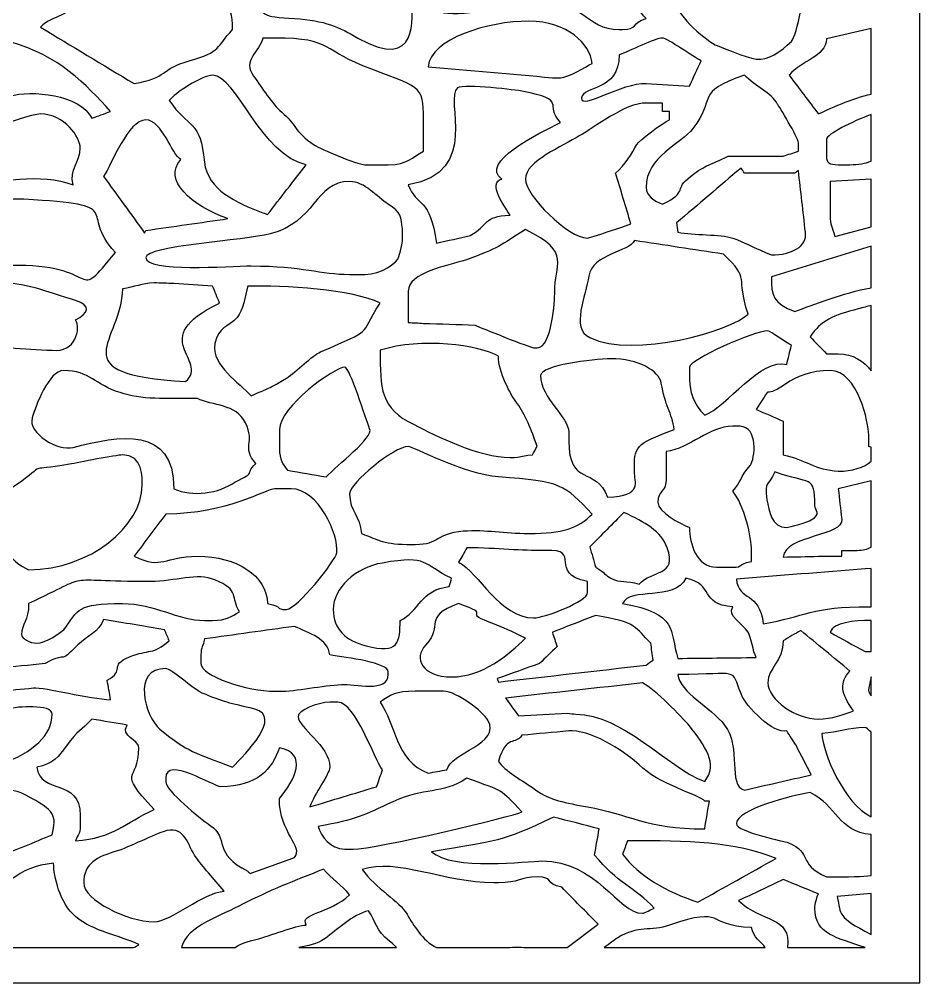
# Model space of a CAD drawing. Header units: millimetres. Extents: x 0 to 80.2, y 0 to 33.9.
# Drawn here: x 66.18 to 80.2, y 0 to 15 of the extents above; entities that cross this region are included whole.
import ezdxf

# ---------------------------------------------------------------- set-up
doc = ezdxf.new("R2010")
doc.units = ezdxf.units.MM
doc.layers.add('Layer 1', color=7, linetype='Continuous')

msp = doc.modelspace()

# ---------------------------------------------------------------- linework, layer by layer
at = {"layer": 'Layer 1', "color": 250, "lineweight": 20}
msp.add_lwpolyline([(54.8, 0), (80.2, 0), (80.2, 33.867), (54.8, 33.867), (54.8, 0)], close=True, dxfattribs=at)
at = {"layer": 'Layer 1', "color": 250}
for points, knots in [([(54.8, 33.867), (54.8, 33.867), (80.2, 33.867), (80.2, 33.867), (80.2, 33.867), (80.2, 0), (80.2, 0), (80.2, 0), (54.8, 0), (54.8, 0), (54.8, 0), (54.8, 33.867), (54.8, 33.867)], [0, 0, 0, 0, 0.25, 0.25, 0.25, 0.5, 0.5, 0.5, 0.75, 0.75, 0.75, 1, 1, 1, 1]), ([(75.939, 15.009), (75.702, 14.943), (75.811, 14.838), (75.574, 14.838), (75.556, 14.838), (75.538, 14.838), (75.519, 14.838), (74.99, 14.838), (74.972, 15.324), (74.206, 15.258), (73.877, 15.232), (73.129, 15.035), (72.783, 15.101), (72.783, 15.144), (72.783, 15.188), (72.783, 15.232), (72.783, 15.39), (72.838, 15.468), (72.911, 15.574), (73.008, 15.574), (73.105, 15.574), (73.202, 15.574), (73.604, 15.771), (74.79, 15.744), (74.79, 16.454), (74.79, 16.498), (74.79, 16.541), (74.79, 16.585), (74.771, 16.703), (74.753, 16.822), (74.735, 16.94), (74.972, 17.203), (75.592, 17.308), (75.957, 17.085), (76.413, 16.795), (76.304, 16.625), (76.304, 16.23), (76.176, 16.099), (75.647, 15.652), (75.647, 15.534), (75.647, 15.376), (75.848, 15.101), (75.939, 15.009)], [0, 0, 0, 0, 0.071429, 0.071429, 0.071429, 0.142857, 0.142857, 0.142857, 0.214286, 0.214286, 0.214286, 0.285714, 0.285714, 0.285714, 0.357143, 0.357143, 0.357143, 0.428571, 0.428571, 0.428571, 0.5, 0.5, 0.5, 0.571429, 0.571429, 0.571429, 0.642857, 0.642857, 0.642857, 0.714286, 0.714286, 0.714286, 0.785714, 0.785714, 0.785714, 0.857143, 0.857143, 0.857143, 0.928571, 0.928571, 0.928571, 1, 1, 1, 1]), ([(77.088, 16.901), (77.234, 16.896), (77.38, 16.892), (77.526, 16.887), (77.435, 16.668), (77.344, 16.449), (77.252, 16.23), (77.417, 16.02), (77.344, 15.928), (77.781, 15.902), (78.019, 15.889), (78.329, 15.823), (78.402, 15.6), (78.42, 15.508), (78.292, 14.733), (78.201, 14.654), (78.037, 14.496), (77.836, 14.352), (77.654, 14.378), (77.508, 14.391), (77.052, 14.588), (77.015, 14.601), (76.559, 14.89), (76.45, 15.127), (76.194, 15.534), (76.596, 16.086), (76.796, 15.508), (76.778, 16.677), (76.881, 16.752), (76.985, 16.826), (77.088, 16.901)], [0, 0, 0, 0, 0.1, 0.1, 0.1, 0.2, 0.2, 0.2, 0.3, 0.3, 0.3, 0.4, 0.4, 0.4, 0.5, 0.5, 0.5, 0.6, 0.6, 0.6, 0.7, 0.7, 0.7, 0.8, 0.8, 0.8, 0.9, 0.9, 0.9, 1, 1, 1, 1]), ([(66.507, 14.877), (66.726, 15.087), (66.963, 15.009), (67.091, 15.337), (67.182, 15.574), (67.219, 15.836), (67.602, 15.836), (67.638, 15.836), (68.642, 15.508), (68.788, 15.468), (69.353, 15.311), (69.499, 15.311), (69.499, 14.838), (69.244, 14.562), (69.335, 14.496), (68.824, 14.352), (68.368, 14.22), (68.496, 14.089), (67.967, 13.997), (67.48, 14.29), (66.994, 14.584), (66.507, 14.877)], [0, 0, 0, 0, 0.142857, 0.142857, 0.142857, 0.285714, 0.285714, 0.285714, 0.428571, 0.428571, 0.428571, 0.571429, 0.571429, 0.571429, 0.714286, 0.714286, 0.714286, 0.857143, 0.857143, 0.857143, 1, 1, 1, 1]), ([(70.466, 15.009), (69.955, 15.048), (69.919, 15.022), (69.919, 15.442), (69.919, 15.455), (69.973, 15.534), (69.973, 15.534), (69.937, 15.565), (69.9, 15.595), (69.864, 15.626), (69.888, 15.696), (69.913, 15.766), (69.937, 15.836), (70.071, 15.836), (70.205, 15.836), (70.338, 15.836), (70.411, 15.718), (71.013, 15.665), (71.433, 15.665), (72.29, 15.665), (72.09, 15.679), (72.345, 15.403), (72.29, 15.337), (72.29, 15.495), (72.29, 15.311), (72.29, 15.035), (72.418, 14.168), (71.451, 14.706), (71.159, 14.877), (70.94, 14.982), (70.466, 15.009)], [0, 0, 0, 0, 0.1, 0.1, 0.1, 0.2, 0.2, 0.2, 0.3, 0.3, 0.3, 0.4, 0.4, 0.4, 0.5, 0.5, 0.5, 0.6, 0.6, 0.6, 0.7, 0.7, 0.7, 0.8, 0.8, 0.8, 0.9, 0.9, 0.9, 1, 1, 1, 1]), ([(72.546, 14.26), (72.582, 14.693), (73.476, 14.969), (74.115, 14.969), (74.717, 14.969), (75.063, 14.614), (75.1, 14.312), (74.99, 14.26), (74.735, 14.089), (74.607, 14.089), (74.565, 14.089), (74.522, 14.089), (74.479, 14.089), (73.835, 14.146), (73.19, 14.203), (72.546, 14.26)], [0, 0, 0, 0, 0.2, 0.2, 0.2, 0.4, 0.4, 0.4, 0.6, 0.6, 0.6, 0.8, 0.8, 0.8, 1, 1, 1, 1]), ([(79.442, 14.856), (79.442, 14.856), (79.442, 13.833), (79.442, 13.833), (79.168, 13.782), (78.76, 13.587), (78.621, 13.524), (78.469, 13.725), (78.317, 13.927), (78.164, 14.128), (78.365, 14.365), (78.73, 14.404), (78.748, 14.693), (78.748, 14.693), (79.442, 14.856), (79.442, 14.856)], [0, 0, 0, 0, 0.2, 0.2, 0.2, 0.4, 0.4, 0.4, 0.6, 0.6, 0.6, 0.8, 0.8, 0.8, 1, 1, 1, 1]), ([(64.683, 13.432), (64.683, 13.432), (65.066, 14.233), (65.121, 14.338), (65.303, 14.693), (65.54, 14.785), (66.051, 14.641), (66.781, 14.444), (67.219, 13.984), (67.602, 13.563), (67.505, 13.528), (67.407, 13.493), (67.31, 13.458), (67.128, 13.826), (66.361, 13.905), (66.033, 13.8), (66.033, 13.8), (65.54, 13.537), (65.486, 13.511), (65.376, 13.445), (64.957, 13.3), (64.811, 13.261), (64.738, 13.34), (64.683, 13.34), (64.683, 13.432)], [0, 0, 0, 0, 0.125, 0.125, 0.125, 0.25, 0.25, 0.25, 0.375, 0.375, 0.375, 0.5, 0.5, 0.5, 0.625, 0.625, 0.625, 0.75, 0.75, 0.75, 0.875, 0.875, 0.875, 1, 1, 1, 1]), ([(72.473, 13.34), (72.473, 13.327), (72.473, 13.314), (72.473, 13.3), (72.473, 13.182), (72.473, 13.064), (72.473, 12.946), (72.29, 12.854), (72.236, 12.735), (71.925, 12.735), (71.804, 12.735), (71.682, 12.735), (71.561, 12.735), (71.433, 12.735), (70.867, 12.985), (70.776, 13.038), (70.448, 13.261), (70.484, 13.379), (70.265, 13.55), (70.119, 13.682), (69.955, 13.931), (69.827, 14.115), (69.645, 14.352), (69.919, 14.496), (69.973, 14.706), (70.034, 14.706), (70.095, 14.706), (70.156, 14.706), (71.086, 14.706), (70.867, 14.509), (71.67, 14.22), (72.491, 13.918), (72.473, 13.944), (72.473, 13.34)], [0, 0, 0, 0, 0.090909, 0.090909, 0.090909, 0.181818, 0.181818, 0.181818, 0.272727, 0.272727, 0.272727, 0.363636, 0.363636, 0.363636, 0.454545, 0.454545, 0.454545, 0.545455, 0.545455, 0.545455, 0.636364, 0.636364, 0.636364, 0.727273, 0.727273, 0.727273, 0.818182, 0.818182, 0.818182, 0.909091, 0.909091, 0.909091, 1, 1, 1, 1]), ([(75.519, 14.444), (75.665, 14.496), (76.085, 14.706), (76.194, 14.706), (76.267, 14.706), (76.687, 14.404), (76.796, 14.352), (76.735, 14.22), (76.675, 14.089), (76.614, 13.957), (76.389, 13.971), (76.164, 13.984), (75.939, 13.997), (75.574, 14.023), (74.917, 13.576), (74.935, 13.773), (74.954, 13.971), (75.519, 13.865), (75.519, 14.444)], [0, 0, 0, 0, 0.166667, 0.166667, 0.166667, 0.333333, 0.333333, 0.333333, 0.5, 0.5, 0.5, 0.666667, 0.666667, 0.666667, 0.833333, 0.833333, 0.833333, 1, 1, 1, 1]), ([(68.514, 13.734), (68.587, 13.839), (69.025, 14.128), (69.189, 14.128), (69.554, 14.128), (69.955, 12.867), (70.648, 12.735), (70.448, 12.477), (70.247, 12.219), (70.046, 11.96), (70.022, 11.969), (69.998, 11.978), (69.973, 11.987), (69.554, 12.144), (69.116, 12.341), (69.061, 12.775), (69.007, 13.432), (68.806, 13.3), (68.514, 13.734)], [0, 0, 0, 0, 0.166667, 0.166667, 0.166667, 0.333333, 0.333333, 0.333333, 0.5, 0.5, 0.5, 0.666667, 0.666667, 0.666667, 0.833333, 0.833333, 0.833333, 1, 1, 1, 1]), ([(75.939, 12.381), (75.939, 12.867), (76.486, 13.051), (76.669, 13.3), (77.033, 13.76), (76.687, 13.865), (77.471, 14.128), (77.635, 13.957), (77.891, 13.852), (77.982, 13.682), (78, 13.655), (78.31, 13.156), (78.31, 13.077), (78.31, 13.033), (78.31, 12.989), (78.31, 12.946), (78.231, 12.919), (78.152, 12.893), (78.073, 12.867), (77.787, 12.867), (77.502, 12.867), (77.216, 12.867), (76.924, 12.722), (76.887, 12.749), (76.632, 12.552), (76.358, 12.354), (76.614, 12.328), (76.194, 12.118), (76.067, 12.171), (75.939, 12.249), (75.939, 12.381)], [0, 0, 0, 0, 0.1, 0.1, 0.1, 0.2, 0.2, 0.2, 0.3, 0.3, 0.3, 0.4, 0.4, 0.4, 0.5, 0.5, 0.5, 0.6, 0.6, 0.6, 0.7, 0.7, 0.7, 0.8, 0.8, 0.8, 0.9, 0.9, 0.9, 1, 1, 1, 1]), ([(72.236, 12.42), (73.385, 12.617), (72.783, 13.76), (73.002, 13.931), (73.111, 13.997), (73.95, 13.892), (74.005, 13.879), (74.753, 13.734), (74.333, 13.682), (74.607, 13.392), (74.261, 13.222), (73.33, 12.762), (73.695, 12.512), (73.458, 12.46), (73.75, 12.065), (73.823, 11.947), (73.385, 11.934), (73.494, 11.789), (73.202, 11.632), (73.026, 11.592), (72.85, 11.553), (72.673, 11.514), (72.582, 12.236), (72.363, 12.079), (72.236, 12.42)], [0, 0, 0, 0, 0.125, 0.125, 0.125, 0.25, 0.25, 0.25, 0.375, 0.375, 0.375, 0.5, 0.5, 0.5, 0.625, 0.625, 0.625, 0.75, 0.75, 0.75, 0.875, 0.875, 0.875, 1, 1, 1, 1]), ([(74.06, 12.512), (74.06, 12.788), (74.644, 13.025), (74.899, 13.182), (75.136, 13.314), (75.61, 13.695), (75.939, 13.695), (76.024, 13.695), (76.109, 13.695), (76.194, 13.695), (76.194, 13.651), (76.194, 13.607), (76.194, 13.563), (76.231, 13.563), (76.267, 13.563), (76.304, 13.563), (76.304, 13.519), (76.304, 13.476), (76.304, 13.432), (76.194, 13.392), (75.829, 13.103), (75.793, 13.051), (75.72, 12.906), (75.61, 12.735), (75.465, 12.604), (75.544, 12.341), (75.623, 12.079), (75.702, 11.816), (75.647, 11.789), (75.045, 11.592), (75.027, 11.592), (74.717, 11.592), (74.06, 12.262), (74.06, 12.512)], [0, 0, 0, 0, 0.090909, 0.090909, 0.090909, 0.181818, 0.181818, 0.181818, 0.272727, 0.272727, 0.272727, 0.363636, 0.363636, 0.363636, 0.454545, 0.454545, 0.454545, 0.545455, 0.545455, 0.545455, 0.636364, 0.636364, 0.636364, 0.727273, 0.727273, 0.727273, 0.818182, 0.818182, 0.818182, 0.909091, 0.909091, 0.909091, 1, 1, 1, 1]), ([(64.938, 12.906), (64.938, 12.985), (66.27, 13.524), (66.507, 13.524), (66.89, 13.524), (67.128, 13.156), (67.128, 12.998), (67.128, 12.777), (66.952, 12.658), (67.018, 12.42), (66.507, 12.617), (65.869, 12.473), (65.303, 12.381), (65.249, 12.46), (64.938, 12.854), (64.938, 12.906)], [0, 0, 0, 0, 0.2, 0.2, 0.2, 0.4, 0.4, 0.4, 0.6, 0.6, 0.6, 0.8, 0.8, 0.8, 1, 1, 1, 1]), ([(79.442, 13.517), (79.442, 13.517), (79.442, 12.789), (79.442, 12.789), (79.352, 12.755), (79.243, 12.735), (79.113, 12.735), (79.052, 12.735), (78.991, 12.735), (78.931, 12.735), (78.785, 12.735), (78.748, 12.762), (78.748, 12.867), (78.748, 12.954), (78.748, 13.042), (78.748, 13.13), (78.748, 13.211), (79.153, 13.404), (79.442, 13.517)], [0, 0, 0, 0, 0.166667, 0.166667, 0.166667, 0.333333, 0.333333, 0.333333, 0.5, 0.5, 0.5, 0.666667, 0.666667, 0.666667, 0.833333, 0.833333, 0.833333, 1, 1, 1, 1]), ([(67.492, 12.552), (67.62, 12.749), (67.876, 13.432), (68.149, 13.432), (68.405, 13.432), (68.55, 12.893), (68.696, 12.814), (68.405, 12.499), (68.861, 12.092), (69.426, 11.895), (69.001, 11.833), (68.575, 11.772), (68.149, 11.711), (68.143, 11.698), (68.137, 11.684), (68.131, 11.671), (67.918, 11.965), (67.705, 12.258), (67.492, 12.552)], [0, 0, 0, 0, 0.166667, 0.166667, 0.166667, 0.333333, 0.333333, 0.333333, 0.5, 0.5, 0.5, 0.666667, 0.666667, 0.666667, 0.833333, 0.833333, 0.833333, 1, 1, 1, 1]), ([(77.417, 12.683), (77.435, 12.657), (77.453, 12.63), (77.471, 12.604), (77.733, 12.604), (77.994, 12.604), (78.256, 12.604), (78.274, 12.617), (78.292, 12.63), (78.31, 12.644), (78.347, 12.324), (78.383, 12.004), (78.42, 11.684), (78.456, 11.461), (78.201, 11.33), (77.891, 11.33), (77.854, 11.33), (77.417, 11.553), (77.289, 11.592), (77.088, 11.658), (76.687, 11.632), (76.431, 11.684), (76.425, 11.733), (76.419, 11.781), (76.413, 11.829), (76.748, 12.114), (77.082, 12.398), (77.417, 12.683)], [0, 0, 0, 0, 0.111111, 0.111111, 0.111111, 0.222222, 0.222222, 0.222222, 0.333333, 0.333333, 0.333333, 0.444444, 0.444444, 0.444444, 0.555556, 0.555556, 0.555556, 0.666667, 0.666667, 0.666667, 0.777778, 0.777778, 0.777778, 0.888889, 0.888889, 0.888889, 1, 1, 1, 1]), ([(68.149, 11.29), (68.149, 11.474), (69.7, 11.553), (70.083, 11.658), (70.794, 11.829), (70.776, 12.473), (71.323, 12.473), (71.561, 12.473), (71.743, 12.236), (71.925, 12.118), (72.126, 12), (72.126, 11.908), (72.144, 11.737), (72.144, 11.553), (72.163, 11.579), (72.09, 11.303), (72.071, 11.211), (71.816, 11.027), (71.561, 11.027), (71.482, 11.027), (71.402, 11.027), (71.323, 11.027), (70.867, 11.027), (70.594, 11.159), (69.791, 11.159), (69.444, 11.159), (68.149, 11.054), (68.149, 11.29)], [0, 0, 0, 0, 0.111111, 0.111111, 0.111111, 0.222222, 0.222222, 0.222222, 0.333333, 0.333333, 0.333333, 0.444444, 0.444444, 0.444444, 0.555556, 0.555556, 0.555556, 0.666667, 0.666667, 0.666667, 0.777778, 0.777778, 0.777778, 0.888889, 0.888889, 0.888889, 1, 1, 1, 1]), ([(79.442, 12.507), (79.442, 12.507), (79.442, 11.768), (79.442, 11.768), (79.442, 11.768), (78.876, 11.619), (78.876, 11.619), (78.839, 11.776), (78.803, 11.789), (78.803, 11.947), (78.803, 12.122), (78.803, 12.297), (78.803, 12.473), (78.803, 12.473), (79.442, 12.507), (79.442, 12.507)], [0, 0, 0, 0, 0.2, 0.2, 0.2, 0.4, 0.4, 0.4, 0.6, 0.6, 0.6, 0.8, 0.8, 0.8, 1, 1, 1, 1]), ([(64.628, 11.238), (65.522, 11.408), (64.884, 12.262), (66.252, 12.197), (67.912, 12.105), (67.073, 12.013), (67.675, 11.369), (67.009, 10.543), (67.472, 11.172), (66.161, 11.172), (65.924, 11.172), (65.741, 11.172), (65.613, 11.172), (65.376, 11.172), (65.139, 11.067), (65.048, 11.067), (64.969, 11.067), (64.89, 11.067), (64.811, 11.067), (64.628, 11.067), (64.647, 11.119), (64.628, 11.238)], [0, 0, 0, 0, 0.142857, 0.142857, 0.142857, 0.285714, 0.285714, 0.285714, 0.428571, 0.428571, 0.428571, 0.571429, 0.571429, 0.571429, 0.714286, 0.714286, 0.714286, 0.857143, 0.857143, 0.857143, 1, 1, 1, 1]), ([(72.236, 10.765), (72.236, 11.054), (72.838, 11.159), (73.129, 11.251), (73.677, 11.448), (73.64, 11.461), (74.06, 11.724), (74.808, 11.369), (74.498, 11.172), (74.516, 10.751), (74.516, 10.646), (74.479, 9.884), (74.242, 9.884), (74.224, 9.884), (74.206, 9.884), (74.188, 9.884), (74.151, 9.884), (73.348, 10.2), (73.275, 10.239), (73.008, 10.248), (72.74, 10.257), (72.473, 10.265), (72.394, 10.27), (72.315, 10.274), (72.236, 10.279), (72.236, 10.44), (72.236, 10.603), (72.236, 10.765)], [0, 0, 0, 0, 0.111111, 0.111111, 0.111111, 0.222222, 0.222222, 0.222222, 0.333333, 0.333333, 0.333333, 0.444444, 0.444444, 0.444444, 0.555556, 0.555556, 0.555556, 0.666667, 0.666667, 0.666667, 0.777778, 0.777778, 0.777778, 0.888889, 0.888889, 0.888889, 1, 1, 1, 1]), ([(77.526, 10.41), (77.271, 10.147), (75.756, 9.713), (75.063, 10.042), (74.753, 10.187), (75.008, 10.699), (75.045, 11.001), (75.1, 11.343), (75.683, 11.382), (75.756, 11.553), (76.219, 11.483), (76.681, 11.413), (77.143, 11.343), (77.581, 10.922), (77.325, 11.027), (77.526, 10.41)], [0, 0, 0, 0, 0.2, 0.2, 0.2, 0.4, 0.4, 0.4, 0.6, 0.6, 0.6, 0.8, 0.8, 0.8, 1, 1, 1, 1]), ([(79.442, 11.468), (79.442, 11.468), (79.442, 10.819), (79.442, 10.819), (79.01, 10.739), (78.53, 10.553), (78.256, 10.449), (77.909, 10.581), (77.891, 10.686), (77.891, 10.988), (77.891, 10.988), (79.442, 11.468), (79.442, 11.468)], [0, 0, 0, 0, 0.25, 0.25, 0.25, 0.5, 0.5, 0.5, 0.75, 0.75, 0.75, 1, 1, 1, 1]), ([(64.865, 10.765), (65.65, 10.804), (65.431, 11.027), (66.38, 10.83), (66.453, 10.817), (66.927, 10.66), (67.055, 10.62), (67.31, 10.541), (67.255, 10.423), (67.055, 10.318), (67.146, 10.187), (67.055, 9.805), (66.69, 9.845), (66.471, 9.858), (66.252, 9.871), (66.033, 9.884), (65.723, 10.029), (64.811, 10.292), (64.811, 10.581), (64.811, 10.673), (64.829, 10.646), (64.865, 10.765)], [0, 0, 0, 0, 0.142857, 0.142857, 0.142857, 0.285714, 0.285714, 0.285714, 0.428571, 0.428571, 0.428571, 0.571429, 0.571429, 0.571429, 0.714286, 0.714286, 0.714286, 0.857143, 0.857143, 0.857143, 1, 1, 1, 1]), ([(67.784, 10.804), (67.985, 10.83), (68.076, 10.883), (68.277, 10.896), (68.38, 10.892), (68.484, 10.887), (68.587, 10.883), (68.788, 10.87), (68.988, 10.857), (69.189, 10.843), (69.225, 10.756), (69.262, 10.668), (69.298, 10.581), (68.131, 10.016), (69.153, 9.7), (68.769, 9.359), (66.781, 9.477), (67.784, 9.976), (67.784, 10.804)], [0, 0, 0, 0, 0.166667, 0.166667, 0.166667, 0.333333, 0.333333, 0.333333, 0.5, 0.5, 0.5, 0.666667, 0.666667, 0.666667, 0.833333, 0.833333, 0.833333, 1, 1, 1, 1]), ([(69.736, 10.843), (70.284, 10.857), (71.378, 10.791), (71.798, 10.581), (71.433, 10.016), (71.743, 10.213), (70.867, 9.819), (70.74, 9.766), (70.502, 9.516), (70.338, 9.411), (69.992, 9.201), (70.065, 9.267), (69.791, 9.135), (69.609, 9.346), (69.171, 9.595), (69.225, 9.95), (69.28, 10.213), (69.426, 10.2), (69.572, 10.357), (69.663, 10.462), (69.7, 10.699), (69.736, 10.843)], [0, 0, 0, 0, 0.142857, 0.142857, 0.142857, 0.285714, 0.285714, 0.285714, 0.428571, 0.428571, 0.428571, 0.571429, 0.571429, 0.571429, 0.714286, 0.714286, 0.714286, 0.857143, 0.857143, 0.857143, 1, 1, 1, 1]), ([(79.442, 10.542), (79.442, 10.542), (79.442, 9.528), (79.442, 9.528), (79.334, 9.673), (79.157, 9.792), (78.931, 9.792), (78.87, 9.792), (78.809, 9.792), (78.748, 9.792), (78.663, 9.88), (78.578, 9.968), (78.493, 10.055), (78.657, 10.305), (78.858, 10.397), (79.241, 10.489), (79.318, 10.51), (79.385, 10.528), (79.442, 10.542)], [0, 0, 0, 0, 0.166667, 0.166667, 0.166667, 0.333333, 0.333333, 0.333333, 0.5, 0.5, 0.5, 0.666667, 0.666667, 0.666667, 0.833333, 0.833333, 0.833333, 1, 1, 1, 1]), ([(71.798, 9.845), (72.436, 10.055), (73.348, 9.924), (73.64, 9.753), (73.64, 9.503), (73.823, 9.162), (73.932, 9.017), (74.06, 8.846), (74.151, 8.61), (74.242, 8.347), (74.218, 8.303), (74.194, 8.259), (74.169, 8.216), (73.932, 8.203), (74.042, 8.176), (73.823, 8.176), (73.348, 8.176), (72.655, 8.518), (72.327, 8.689), (71.798, 8.938), (71.798, 9.254), (71.798, 9.845)], [0, 0, 0, 0, 0.142857, 0.142857, 0.142857, 0.285714, 0.285714, 0.285714, 0.428571, 0.428571, 0.428571, 0.571429, 0.571429, 0.571429, 0.714286, 0.714286, 0.714286, 0.857143, 0.857143, 0.857143, 1, 1, 1, 1]), ([(76.614, 9.582), (76.614, 9.7), (77.617, 10.147), (77.836, 10.147), (77.873, 10.147), (78.11, 9.963), (78.201, 9.924), (78.177, 9.823), (78.152, 9.722), (78.128, 9.622), (77.727, 9.74), (77.198, 8.965), (76.851, 8.833), (76.669, 9.03), (76.614, 9.162), (76.614, 9.49), (76.614, 9.521), (76.614, 9.551), (76.614, 9.582)], [0, 0, 0, 0, 0.166667, 0.166667, 0.166667, 0.333333, 0.333333, 0.333333, 0.5, 0.5, 0.5, 0.666667, 0.666667, 0.666667, 0.833333, 0.833333, 0.833333, 1, 1, 1, 1]), ([(74.297, 9.451), (74.297, 9.608), (75.1, 9.713), (75.392, 9.713), (75.811, 9.713), (76.14, 9.53), (76.176, 9.332), (76.231, 8.991), (76.34, 8.873), (76.377, 8.61), (75.756, 8.386), (75.756, 8.347), (75.756, 7.953), (75.756, 7.808), (75.902, 7.572), (75.337, 7.559), (75.154, 8.058), (74.735, 7.703), (74.735, 8.439), (74.735, 8.483), (74.735, 8.527), (74.735, 8.57), (74.735, 8.807), (74.297, 9.096), (74.297, 9.451)], [0, 0, 0, 0, 0.125, 0.125, 0.125, 0.25, 0.25, 0.25, 0.375, 0.375, 0.375, 0.5, 0.5, 0.5, 0.625, 0.625, 0.625, 0.75, 0.75, 0.75, 0.875, 0.875, 0.875, 1, 1, 1, 1]), ([(66.38, 8.794), (66.434, 8.978), (66.635, 9.53), (66.872, 9.53), (67.274, 9.53), (67.365, 9.306), (67.748, 9.188), (68.076, 9.07), (68.459, 9.096), (68.952, 9.096), (69.189, 8.978), (69.554, 9.017), (69.7, 8.715), (69.864, 8.4), (69.627, 8.347), (69.864, 8.084), (69.663, 7.887), (69.9, 7.966), (69.536, 7.795), (69.289, 7.617), (68.868, 7.555), (68.587, 7.69), (68.587, 8.676), (67.73, 8.518), (67.018, 8.334), (66.781, 8.268), (66.307, 8.557), (66.38, 8.794)], [0, 0, 0, 0, 0.111111, 0.111111, 0.111111, 0.222222, 0.222222, 0.222222, 0.333333, 0.333333, 0.333333, 0.444444, 0.444444, 0.444444, 0.555556, 0.555556, 0.555556, 0.666667, 0.666667, 0.666667, 0.777778, 0.777778, 0.777778, 0.888889, 0.888889, 0.888889, 1, 1, 1, 1]), ([(70.229, 8.61), (70.229, 8.965), (71.086, 9.582), (71.25, 9.582), (71.323, 9.582), (71.579, 8.768), (71.634, 8.623), (71.707, 8.492), (71.123, 8.058), (70.959, 7.874), (70.758, 7.909), (70.557, 7.944), (70.357, 7.979), (70.284, 8.058), (70.229, 8.15), (70.229, 8.308), (70.229, 8.408), (70.229, 8.509), (70.229, 8.61)], [0, 0, 0, 0, 0.166667, 0.166667, 0.166667, 0.333333, 0.333333, 0.333333, 0.5, 0.5, 0.5, 0.666667, 0.666667, 0.666667, 0.833333, 0.833333, 0.833333, 1, 1, 1, 1]), ([(79.442, 8.337), (79.442, 8.337), (79.442, 8.117), (79.442, 8.117), (79.338, 8.029), (79.145, 7.953), (78.931, 7.966), (78.566, 7.979), (78.42, 8.15), (78.073, 8.216), (78.073, 8.391), (78.073, 8.566), (78.073, 8.741), (77.933, 8.803), (77.794, 8.864), (77.654, 8.925), (77.964, 9.411), (77.69, 9.03), (78.11, 9.319), (78.274, 9.438), (78.511, 9.53), (78.803, 9.53), (79.241, 9.53), (79.405, 8.702), (79.405, 8.531), (79.405, 8.47), (79.405, 8.408), (79.405, 8.347), (79.419, 8.344), (79.431, 8.341), (79.442, 8.337)], [0, 0, 0, 0, 0.1, 0.1, 0.1, 0.2, 0.2, 0.2, 0.3, 0.3, 0.3, 0.4, 0.4, 0.4, 0.5, 0.5, 0.5, 0.6, 0.6, 0.6, 0.7, 0.7, 0.7, 0.8, 0.8, 0.8, 0.9, 0.9, 0.9, 1, 1, 1, 1]), ([(76.249, 8.268), (76.632, 8.321), (76.906, 8.662), (77.289, 8.662), (77.325, 8.662), (77.362, 8.662), (77.398, 8.662), (77.69, 8.662), (77.635, 8.15), (77.562, 8.058), (77.398, 7.861), (77.417, 7.795), (77.289, 7.651), (77.471, 7.44), (77.581, 6.928), (77.581, 6.731), (77.581, 6.674), (77.581, 6.617), (77.581, 6.56), (77.325, 6.508), (77.471, 6.468), (77.289, 6.468), (77.204, 6.468), (77.119, 6.468), (77.033, 6.468), (76.723, 6.468), (76.614, 6.836), (76.614, 7.086), (76.468, 7.151), (76.121, 7.322), (76.121, 7.48), (76.121, 7.664), (76.249, 7.638), (76.249, 7.821), (76.249, 7.97), (76.249, 8.119), (76.249, 8.268)], [0, 0, 0, 0, 0.083333, 0.083333, 0.083333, 0.166667, 0.166667, 0.166667, 0.25, 0.25, 0.25, 0.333333, 0.333333, 0.333333, 0.416667, 0.416667, 0.416667, 0.5, 0.5, 0.5, 0.583333, 0.583333, 0.583333, 0.666667, 0.666667, 0.666667, 0.75, 0.75, 0.75, 0.833333, 0.833333, 0.833333, 0.916667, 0.916667, 0.916667, 1, 1, 1, 1]), ([(71.323, 7.611), (71.323, 7.782), (72.017, 8.347), (72.236, 8.347), (72.309, 8.347), (73.111, 7.913), (73.64, 7.874), (74.625, 7.808), (74.662, 7.756), (75.1, 7.296), (74.881, 7.073), (74.644, 6.994), (74.115, 6.994), (73.713, 6.994), (73.458, 7.059), (73.093, 7.033), (72.655, 6.994), (72.728, 6.823), (72.345, 6.823), (72.327, 6.823), (72.309, 6.823), (72.29, 6.823), (71.852, 6.823), (71.78, 6.889), (71.506, 6.994), (71.488, 7.27), (71.323, 7.335), (71.323, 7.611)], [0, 0, 0, 0, 0.111111, 0.111111, 0.111111, 0.222222, 0.222222, 0.222222, 0.333333, 0.333333, 0.333333, 0.444444, 0.444444, 0.444444, 0.555556, 0.555556, 0.555556, 0.666667, 0.666667, 0.666667, 0.777778, 0.777778, 0.777778, 0.888889, 0.888889, 0.888889, 1, 1, 1, 1]), ([(64.756, 7.217), (65.066, 7.638), (65.467, 7.257), (66.197, 7.795), (66.653, 8.124), (66.252, 7.94), (66.963, 8.071), (67.091, 8.097), (67.693, 8.216), (67.784, 8.216), (68.113, 8.216), (68.094, 7.861), (68.094, 7.743), (68.094, 7.114), (67.285, 6.429), (66.325, 6.429), (66.033, 6.56), (66.051, 6.718), (65.632, 6.889), (65.212, 7.073), (65.139, 6.928), (64.756, 7.217)], [0, 0, 0, 0, 0.142857, 0.142857, 0.142857, 0.285714, 0.285714, 0.285714, 0.428571, 0.428571, 0.428571, 0.571429, 0.571429, 0.571429, 0.714286, 0.714286, 0.714286, 0.857143, 0.857143, 0.857143, 1, 1, 1, 1]), ([(77.946, 7.953), (78.493, 7.743), (78.566, 7.927), (78.566, 7.427), (78.566, 7.348), (78.675, 7.296), (78.511, 7.204), (78.475, 7.178), (78.164, 7.086), (78.128, 7.086), (77.891, 7.086), (77.854, 7.348), (77.818, 7.519), (77.781, 7.835), (77.836, 7.716), (77.946, 7.953)], [0, 0, 0, 0, 0.2, 0.2, 0.2, 0.4, 0.4, 0.4, 0.6, 0.6, 0.6, 0.8, 0.8, 0.8, 1, 1, 1, 1]), ([(79.442, 7.813), (79.442, 7.813), (79.442, 6.783), (79.442, 6.783), (79.385, 6.75), (79.313, 6.731), (79.223, 6.731), (79.144, 6.731), (79.064, 6.731), (78.985, 6.731), (78.985, 6.7), (78.985, 6.67), (78.985, 6.639), (78.864, 6.639), (78.742, 6.639), (78.621, 6.639), (78.438, 6.635), (78.256, 6.63), (78.073, 6.626), (78.11, 6.967), (79.022, 6.954), (78.985, 7.217), (78.967, 7.375), (78.949, 7.532), (78.931, 7.69), (78.931, 7.69), (79.442, 7.813), (79.442, 7.813)], [0, 0, 0, 0, 0.111111, 0.111111, 0.111111, 0.222222, 0.222222, 0.222222, 0.333333, 0.333333, 0.333333, 0.444444, 0.444444, 0.444444, 0.555556, 0.555556, 0.555556, 0.666667, 0.666667, 0.666667, 0.777778, 0.777778, 0.777778, 0.888889, 0.888889, 0.888889, 1, 1, 1, 1]), ([(68.459, 7.296), (69.408, 7.296), (70.028, 7.69), (70.156, 7.69), (70.241, 7.69), (70.326, 7.69), (70.411, 7.69), (70.831, 7.69), (71.159, 6.981), (71.123, 6.692), (71.105, 6.573), (70.502, 5.811), (70.338, 5.811), (70.156, 5.811), (70.302, 5.851), (70.046, 5.903), (70.028, 6.337), (69.572, 6.639), (68.952, 6.639), (68.429, 6.639), (68.414, 6.424), (67.967, 6.639), (68.131, 6.858), (68.295, 7.077), (68.459, 7.296)], [0, 0, 0, 0, 0.125, 0.125, 0.125, 0.25, 0.25, 0.25, 0.375, 0.375, 0.375, 0.5, 0.5, 0.5, 0.625, 0.625, 0.625, 0.75, 0.75, 0.75, 0.875, 0.875, 0.875, 1, 1, 1, 1]), ([(75.592, 7.322), (75.921, 7.165), (76.176, 7.033), (76.267, 6.77), (76.431, 6.324), (76.03, 6.429), (75.829, 6.205), (75.629, 6.271), (75.538, 6.219), (75.392, 6.297), (75.3, 6.337), (75.3, 6.389), (75.154, 6.468), (75.124, 6.573), (75.094, 6.678), (75.063, 6.784), (75.24, 6.963), (75.416, 7.143), (75.592, 7.322)], [0, 0, 0, 0, 0.166667, 0.166667, 0.166667, 0.333333, 0.333333, 0.333333, 0.5, 0.5, 0.5, 0.666667, 0.666667, 0.666667, 0.833333, 0.833333, 0.833333, 1, 1, 1, 1]), ([(75.027, 6.074), (75.027, 5.943), (74.37, 5.68), (74.188, 5.68), (73.659, 5.68), (73.33, 6.389), (73.02, 6.547), (73.063, 6.621), (73.105, 6.696), (73.148, 6.77), (73.64, 6.77), (73.987, 6.718), (74.37, 6.731), (74.972, 6.757), (74.388, 6.376), (75.027, 6.245), (75.027, 6.188), (75.027, 6.131), (75.027, 6.074)], [0, 0, 0, 0, 0.166667, 0.166667, 0.166667, 0.333333, 0.333333, 0.333333, 0.5, 0.5, 0.5, 0.666667, 0.666667, 0.666667, 0.833333, 0.833333, 0.833333, 1, 1, 1, 1]), ([(71.068, 5.811), (71.068, 6.14), (71.415, 6.468), (71.834, 6.534), (72.564, 6.665), (72.454, 6.508), (72.911, 6.297), (72.898, 6.254), (72.886, 6.21), (72.874, 6.166), (72.436, 6.127), (72.4, 5.772), (72.108, 5.64), (72.108, 5.312), (72.09, 5.102), (71.579, 5.246), (71.269, 5.325), (71.068, 5.496), (71.068, 5.811)], [0, 0, 0, 0, 0.166667, 0.166667, 0.166667, 0.333333, 0.333333, 0.333333, 0.5, 0.5, 0.5, 0.666667, 0.666667, 0.666667, 0.833333, 0.833333, 0.833333, 1, 1, 1, 1]), ([(68.222, 6.245), (68.605, 6.245), (68.952, 6.389), (69.225, 6.271), (69.627, 6.113), (69.463, 5.995), (69.609, 5.772), (69.481, 5.706), (69.408, 5.64), (69.189, 5.64), (69.146, 5.64), (69.104, 5.64), (69.061, 5.64), (68.642, 5.64), (68.295, 5.903), (67.784, 5.903), (67.073, 5.903), (67.109, 5.811), (66.872, 5.496), (66.817, 5.443), (66.58, 5.286), (66.453, 5.286), (66.343, 5.286), (66.215, 5.364), (66.215, 5.417), (66.215, 5.601), (66.325, 5.627), (66.325, 5.903), (67.365, 6.389), (66.763, 6.245), (68.222, 6.245)], [0, 0, 0, 0, 0.1, 0.1, 0.1, 0.2, 0.2, 0.2, 0.3, 0.3, 0.3, 0.4, 0.4, 0.4, 0.5, 0.5, 0.5, 0.6, 0.6, 0.6, 0.7, 0.7, 0.7, 0.8, 0.8, 0.8, 0.9, 0.9, 0.9, 1, 1, 1, 1]), ([(79.442, 6.449), (79.442, 6.449), (79.442, 5.851), (79.442, 5.851), (79.442, 5.851), (79.405, 5.851), (79.405, 5.851), (78.529, 5.864), (78.402, 5.693), (77.763, 5.588), (77.708, 6.1), (77.38, 5.929), (77.344, 6.284), (78.013, 6.337), (78.681, 6.389), (79.35, 6.442), (79.35, 6.442), (79.442, 6.449), (79.442, 6.449)], [0, 0, 0, 0, 0.166667, 0.166667, 0.166667, 0.333333, 0.333333, 0.333333, 0.5, 0.5, 0.5, 0.666667, 0.666667, 0.666667, 0.833333, 0.833333, 0.833333, 1, 1, 1, 1]), ([(75.574, 5.903), (75.683, 6.166), (76.377, 5.929), (76.559, 6.297), (77.015, 6.205), (76.76, 5.89), (77.289, 5.851), (77.198, 5.706), (77.435, 5.601), (77.526, 5.456), (77.581, 5.378), (77.599, 5.154), (77.654, 5.062), (77.246, 5.058), (76.839, 5.054), (76.431, 5.049), (76.304, 5.483), (76.45, 5.746), (75.574, 5.903)], [0, 0, 0, 0, 0.166667, 0.166667, 0.166667, 0.333333, 0.333333, 0.333333, 0.5, 0.5, 0.5, 0.666667, 0.666667, 0.666667, 0.833333, 0.833333, 0.833333, 1, 1, 1, 1]), ([(72.911, 4.76), (72.454, 4.76), (72.309, 5.049), (72.509, 5.259), (72.801, 5.575), (72.436, 5.68), (73.02, 5.903), (73.585, 5.706), (73.056, 5.785), (73.494, 5.614), (73.731, 5.522), (73.841, 5.47), (74.06, 5.364), (73.804, 5.102), (73.385, 4.76), (72.911, 4.76)], [0, 0, 0, 0, 0.2, 0.2, 0.2, 0.4, 0.4, 0.4, 0.6, 0.6, 0.6, 0.8, 0.8, 0.8, 1, 1, 1, 1]), ([(75.154, 5.719), (75.829, 5.601), (75.756, 5.535), (76.012, 5.286), (76.024, 5.198), (76.036, 5.11), (76.048, 5.023), (76.012, 4.997), (75.975, 4.97), (75.939, 4.944), (75.173, 4.856), (74.406, 4.769), (73.64, 4.681), (73.634, 4.699), (73.628, 4.716), (73.622, 4.734), (73.841, 4.813), (74.06, 4.891), (74.279, 4.97), (74.37, 5.058), (74.461, 5.145), (74.552, 5.233), (74.528, 5.308), (74.504, 5.382), (74.479, 5.456), (74.704, 5.544), (74.929, 5.632), (75.154, 5.719)], [0, 0, 0, 0, 0.111111, 0.111111, 0.111111, 0.222222, 0.222222, 0.222222, 0.333333, 0.333333, 0.333333, 0.444444, 0.444444, 0.444444, 0.555556, 0.555556, 0.555556, 0.666667, 0.666667, 0.666667, 0.777778, 0.777778, 0.777778, 0.888889, 0.888889, 0.888889, 1, 1, 1, 1]), ([(67.547, 4.708), (67.565, 4.607), (67.584, 4.506), (67.602, 4.405), (67.274, 4.418), (66.58, 4.602), (66.398, 4.589), (66.215, 4.572), (66.033, 4.554), (65.851, 4.537), (65.851, 4.655), (65.851, 4.773), (65.851, 4.891), (66.094, 4.918), (66.337, 4.944), (66.58, 4.97), (66.982, 5.181), (66.763, 4.931), (67.091, 5.259), (67.237, 5.404), (67.419, 5.456), (67.492, 5.654), (67.809, 5.601), (68.125, 5.548), (68.441, 5.496), (68.465, 5.439), (68.49, 5.382), (68.514, 5.325), (68.259, 5.102), (68.204, 5.194), (67.894, 5.075), (67.565, 4.931), (67.839, 4.865), (67.547, 4.708)], [0, 0, 0, 0, 0.090909, 0.090909, 0.090909, 0.181818, 0.181818, 0.181818, 0.272727, 0.272727, 0.272727, 0.363636, 0.363636, 0.363636, 0.454545, 0.454545, 0.454545, 0.545455, 0.545455, 0.545455, 0.636364, 0.636364, 0.636364, 0.727273, 0.727273, 0.727273, 0.818182, 0.818182, 0.818182, 0.909091, 0.909091, 0.909091, 1, 1, 1, 1]), ([(79.442, 5.64), (79.442, 5.64), (79.442, 5.154), (79.442, 5.154), (79.442, 5.154), (79.35, 5.154), (79.35, 5.154), (79.168, 5.255), (78.985, 5.356), (78.803, 5.456), (78.864, 5.612), (79.172, 5.636), (79.442, 5.64)], [0, 0, 0, 0, 0.25, 0.25, 0.25, 0.5, 0.5, 0.5, 0.75, 0.75, 0.75, 1, 1, 1, 1]), ([(69.007, 4.97), (69.007, 5.014), (69.007, 5.058), (69.007, 5.102), (69.007, 5.233), (69.043, 5.233), (69.061, 5.351), (69.53, 5.417), (69.998, 5.483), (70.466, 5.548), (70.685, 5.443), (70.995, 5.351), (71.013, 5.102), (71.287, 5.062), (71.925, 4.983), (71.925, 4.839), (71.925, 4.826), (71.925, 4.813), (71.925, 4.799), (71.925, 4.51), (71.396, 4.655), (71.196, 4.642), (70.904, 4.629), (70.484, 4.537), (70.229, 4.537), (70.205, 4.537), (70.18, 4.537), (70.156, 4.537), (69.736, 4.537), (69.007, 4.773), (69.007, 4.97)], [0, 0, 0, 0, 0.1, 0.1, 0.1, 0.2, 0.2, 0.2, 0.3, 0.3, 0.3, 0.4, 0.4, 0.4, 0.5, 0.5, 0.5, 0.6, 0.6, 0.6, 0.7, 0.7, 0.7, 0.8, 0.8, 0.8, 0.9, 0.9, 0.9, 1, 1, 1, 1]), ([(79.113, 4.852), (78.949, 4.681), (78.967, 4.497), (79.168, 4.235), (79.04, 4.182), (78.821, 4.103), (78.621, 4.103), (78.274, 4.103), (77.836, 4.405), (77.836, 4.668), (77.836, 4.905), (78.073, 4.997), (78.073, 5.325), (78.164, 5.378), (78.256, 5.43), (78.347, 5.483), (78.602, 5.273), (78.858, 5.062), (79.113, 4.852)], [0, 0, 0, 0, 0.166667, 0.166667, 0.166667, 0.333333, 0.333333, 0.333333, 0.5, 0.5, 0.5, 0.666667, 0.666667, 0.666667, 0.833333, 0.833333, 0.833333, 1, 1, 1, 1]), ([(68.459, 4.891), (68.55, 4.891), (68.879, 4.576), (69.025, 4.51), (69.371, 4.366), (69.444, 4.353), (69.846, 4.261), (70.284, 4.143), (69.7, 3.564), (69.499, 3.354), (68.897, 3.591), (68.824, 3.578), (68.368, 3.945), (68.131, 4.156), (67.93, 4.891), (68.459, 4.891)], [0, 0, 0, 0, 0.2, 0.2, 0.2, 0.4, 0.4, 0.4, 0.6, 0.6, 0.6, 0.8, 0.8, 0.8, 1, 1, 1, 1]), ([(78.128, 3.919), (78.177, 3.845), (78.225, 3.77), (78.274, 3.696), (78.353, 3.543), (78.432, 3.389), (78.511, 3.236), (78.164, 3.157), (77.818, 3.078), (77.471, 2.999), (77.198, 3.078), (77.435, 3.656), (77.161, 4.011), (76.942, 4.3), (76.468, 4.51), (76.431, 4.799), (77.417, 4.799), (77.252, 4.918), (77.417, 4.497), (77.489, 4.3), (77.927, 3.867), (78.128, 3.919)], [0, 0, 0, 0, 0.142857, 0.142857, 0.142857, 0.285714, 0.285714, 0.285714, 0.428571, 0.428571, 0.428571, 0.571429, 0.571429, 0.571429, 0.714286, 0.714286, 0.714286, 0.857143, 0.857143, 0.857143, 1, 1, 1, 1]), ([(76.851, 3.131), (76.249, 3.367), (75.574, 4.182), (74.844, 4.182), (74.802, 4.186), (74.759, 4.191), (74.717, 4.195), (74.461, 4.182), (74.206, 4.169), (73.95, 4.156), (73.884, 4.248), (73.817, 4.34), (73.75, 4.432), (74.461, 4.51), (75.173, 4.589), (75.884, 4.668), (76.085, 4.563), (76.486, 4.143), (76.614, 3.998), (76.851, 3.696), (77.07, 3.407), (76.851, 3.131)], [0, 0, 0, 0, 0.142857, 0.142857, 0.142857, 0.285714, 0.285714, 0.285714, 0.428571, 0.428571, 0.428571, 0.571429, 0.571429, 0.571429, 0.714286, 0.714286, 0.714286, 0.857143, 0.857143, 0.857143, 1, 1, 1, 1]), ([(79.442, 4.764), (79.442, 4.764), (79.442, 4.468), (79.442, 4.468), (79.412, 4.506), (79.395, 4.545), (79.405, 4.589), (79.405, 4.589), (79.442, 4.764), (79.442, 4.764)], [0, 0, 0, 0, 0.333333, 0.333333, 0.333333, 0.666667, 0.666667, 0.666667, 1, 1, 1, 1]), ([(71.798, 4.366), (71.962, 4.484), (72.035, 4.537), (72.345, 4.537), (72.491, 4.537), (72.637, 4.537), (72.783, 4.537), (73.002, 4.537), (73.403, 4.208), (73.476, 4.09), (73.695, 3.715), (72.88, 3.577), (72.838, 3.315), (72.74, 3.297), (72.643, 3.28), (72.546, 3.262), (72.035, 3.459), (72.035, 4.037), (71.798, 4.366)], [0, 0, 0, 0, 0.166667, 0.166667, 0.166667, 0.333333, 0.333333, 0.333333, 0.5, 0.5, 0.5, 0.666667, 0.666667, 0.666667, 0.833333, 0.833333, 0.833333, 1, 1, 1, 1]), ([(70.521, 4.143), (70.521, 4.235), (70.813, 4.366), (71.013, 4.366), (71.056, 4.366), (71.098, 4.366), (71.141, 4.366), (71.415, 4.366), (71.707, 3.472), (71.834, 3.315), (71.804, 3.227), (71.773, 3.14), (71.743, 3.052), (71.396, 2.947), (71.05, 2.842), (70.703, 2.737), (70.776, 2.947), (71.013, 3.249), (71.013, 3.354), (71.013, 3.696), (70.521, 3.972), (70.521, 4.143)], [0, 0, 0, 0, 0.142857, 0.142857, 0.142857, 0.285714, 0.285714, 0.285714, 0.428571, 0.428571, 0.428571, 0.571429, 0.571429, 0.571429, 0.714286, 0.714286, 0.714286, 0.857143, 0.857143, 0.857143, 1, 1, 1, 1]), ([(64.391, 3.446), (64.391, 3.762), (64.19, 3.762), (64.756, 3.748), (65.121, 3.748), (65.358, 3.748), (65.522, 3.893), (65.668, 4.011), (65.778, 4.208), (65.997, 4.261), (66.142, 4.3), (66.69, 4.34), (66.69, 4.182), (66.69, 3.853), (66.398, 3.591), (65.905, 3.407), (65.522, 3.275), (65.504, 3.302), (65.011, 3.249), (64.501, 3.21), (64.719, 3.275), (64.391, 3.446)], [0, 0, 0, 0, 0.142857, 0.142857, 0.142857, 0.285714, 0.285714, 0.285714, 0.428571, 0.428571, 0.428571, 0.571429, 0.571429, 0.571429, 0.714286, 0.714286, 0.714286, 0.857143, 0.857143, 0.857143, 1, 1, 1, 1]), ([(68.04, 3.656), (68.04, 3.101), (67.677, 3.346), (68.277, 2.697), (67.821, 2.487), (67.657, 2.251), (67.055, 2.211), (67.091, 2.316), (67.128, 2.316), (67.128, 2.434), (67.128, 2.491), (67.128, 2.548), (67.128, 2.605), (67.128, 3.197), (66.507, 2.921), (66.453, 3.354), (66.708, 3.407), (66.799, 3.525), (66.909, 3.683), (67.109, 3.945), (67.128, 3.919), (67.31, 4.103), (67.492, 4.072), (67.675, 4.042), (67.857, 4.011), (67.748, 3.827), (68.04, 3.801), (68.04, 3.656)], [0, 0, 0, 0, 0.111111, 0.111111, 0.111111, 0.222222, 0.222222, 0.222222, 0.333333, 0.333333, 0.333333, 0.444444, 0.444444, 0.444444, 0.555556, 0.555556, 0.555556, 0.666667, 0.666667, 0.666667, 0.777778, 0.777778, 0.777778, 0.888889, 0.888889, 0.888889, 1, 1, 1, 1]), ([(73.64, 3.446), (73.768, 3.88), (73.896, 3.683), (74.005, 3.853), (74.248, 3.875), (74.492, 3.897), (74.735, 3.919), (74.753, 3.919), (74.771, 3.919), (74.79, 3.919), (75.136, 3.919), (75.665, 3.551), (75.829, 3.394), (76.121, 3.091), (76.778, 2.921), (76.851, 2.829), (76.875, 2.829), (76.9, 2.829), (76.924, 2.829), (76.9, 2.684), (76.875, 2.54), (76.851, 2.395), (75.939, 2.395), (75.647, 2.632), (75.027, 2.737), (74.68, 2.802), (74.443, 2.842), (74.224, 2.999), (74.023, 3.144), (73.731, 3.302), (73.64, 3.446)], [0, 0, 0, 0, 0.1, 0.1, 0.1, 0.2, 0.2, 0.2, 0.3, 0.3, 0.3, 0.4, 0.4, 0.4, 0.5, 0.5, 0.5, 0.6, 0.6, 0.6, 0.7, 0.7, 0.7, 0.8, 0.8, 0.8, 0.9, 0.9, 0.9, 1, 1, 1, 1]), ([(79.442, 3.899), (79.442, 3.899), (79.442, 2.582), (79.442, 2.582), (79.016, 2.796), (78.691, 3.575), (78.675, 3.88), (78.949, 3.893), (79.077, 3.972), (79.35, 3.972), (79.367, 3.972), (79.401, 3.943), (79.442, 3.899)], [0, 0, 0, 0, 0.25, 0.25, 0.25, 0.5, 0.5, 0.5, 0.75, 0.75, 0.75, 1, 1, 1, 1]), ([(70.229, 2.868), (70.229, 2.316), (70.612, 2.132), (70.466, 1.948), (70.235, 1.865), (70.004, 1.782), (69.773, 1.699), (69.761, 1.712), (69.748, 1.725), (69.736, 1.738), (69.189, 2.001), (69.444, 2.264), (69.153, 2.448), (68.988, 2.566), (68.459, 2.986), (68.459, 3.131), (68.459, 3.148), (68.459, 3.166), (68.459, 3.183), (68.459, 3.538), (69.207, 3.052), (69.317, 3.052), (69.882, 3.052), (70.119, 3.328), (70.229, 3.656), (70.685, 3.578), (70.466, 3.144), (70.229, 2.868)], [0, 0, 0, 0, 0.111111, 0.111111, 0.111111, 0.222222, 0.222222, 0.222222, 0.333333, 0.333333, 0.333333, 0.444444, 0.444444, 0.444444, 0.555556, 0.555556, 0.555556, 0.666667, 0.666667, 0.666667, 0.777778, 0.777778, 0.777778, 0.888889, 0.888889, 0.888889, 1, 1, 1, 1]), ([(71.378, 2.08), (71.336, 2.08), (71.293, 2.08), (71.25, 2.08), (71.013, 2.08), (70.886, 2.277), (70.831, 2.434), (71.451, 2.54), (71.524, 2.605), (71.998, 2.816), (72.491, 3.052), (72.746, 2.921), (73.148, 3.183), (73.731, 2.973), (73.659, 3.026), (74.005, 2.658), (73.877, 2.592), (71.725, 2.08), (71.378, 2.08)], [0, 0, 0, 0, 0.166667, 0.166667, 0.166667, 0.333333, 0.333333, 0.333333, 0.5, 0.5, 0.5, 0.666667, 0.666667, 0.666667, 0.833333, 0.833333, 0.833333, 1, 1, 1, 1]), ([(66.69, 2.303), (66.416, 2.198), (66.106, 2.027), (65.851, 2.014), (65.249, 1.988), (65.23, 2.119), (64.902, 2.264), (65.011, 2.509), (65.121, 2.754), (65.23, 2.999), (65.315, 2.999), (65.401, 2.999), (65.486, 2.999), (66.076, 2.999), (66.091, 3.02), (66.283, 2.919), (66.746, 2.676), (66.76, 2.604), (66.69, 2.303)], [0, 0, 0, 0, 0.166667, 0.166667, 0.166667, 0.333333, 0.333333, 0.333333, 0.5, 0.5, 0.5, 0.666667, 0.666667, 0.666667, 0.833333, 0.833333, 0.833333, 1, 1, 1, 1]), ([(79.442, 2.306), (79.442, 2.096), (79.442, 1.883), (79.442, 1.669), (79.317, 1.653), (79.102, 1.646), (78.748, 1.646), (78.274, 1.87), (78.548, 2.014), (78.146, 2.185), (78.128, 2.185), (77.344, 2.356), (77.344, 2.474), (77.344, 2.697), (78.219, 2.921), (78.493, 2.96), (78.921, 2.754), (78.913, 2.36), (79.442, 2.306)], [0, 0, 0, 0, 0.166667, 0.166667, 0.166667, 0.333333, 0.333333, 0.333333, 0.5, 0.5, 0.5, 0.666667, 0.666667, 0.666667, 0.833333, 0.833333, 0.833333, 1, 1, 1, 1]), ([(75.136, 1.988), (75.483, 1.554), (75.775, 1.475), (76.067, 1.16), (76.012, 1.147), (75.921, 1.081), (75.884, 1.081), (75.501, 1.081), (75.173, 1.896), (74.315, 1.896), (74.115, 1.896), (72.911, 1.738), (72.6, 2.04), (73.622, 2.211), (73.677, 2.185), (74.498, 2.579), (74.735, 2.518), (74.972, 2.456), (75.209, 2.395), (75.185, 2.259), (75.16, 2.123), (75.136, 1.988)], [0, 0, 0, 0, 0.142857, 0.142857, 0.142857, 0.285714, 0.285714, 0.285714, 0.428571, 0.428571, 0.428571, 0.571429, 0.571429, 0.571429, 0.714286, 0.714286, 0.714286, 0.857143, 0.857143, 0.857143, 1, 1, 1, 1]), ([(69.371, 1.423), (69.043, 1.41), (68.55, 0.95), (68.277, 0.95), (67.857, 0.95), (67.182, 1.291), (67.182, 1.554), (67.182, 1.856), (67.383, 1.961), (67.711, 2.053), (67.967, 2.145), (68.35, 2.342), (68.478, 2.369), (68.769, 2.421), (68.788, 2.159), (68.934, 1.948), (69.025, 1.817), (69.207, 1.62), (69.371, 1.423)], [0, 0, 0, 0, 0.166667, 0.166667, 0.166667, 0.333333, 0.333333, 0.333333, 0.5, 0.5, 0.5, 0.666667, 0.666667, 0.666667, 0.833333, 0.833333, 0.833333, 1, 1, 1, 1]), ([(75.574, 2.001), (75.598, 2.071), (75.623, 2.141), (75.647, 2.211), (76.596, 2.211), (77.307, 2.198), (77.964, 1.935), (77.556, 1.707), (77.149, 1.48), (76.742, 1.252), (76.249, 1.423), (75.829, 1.659), (75.574, 2.001)], [0, 0, 0, 0, 0.25, 0.25, 0.25, 0.5, 0.5, 0.5, 0.75, 0.75, 0.75, 1, 1, 1, 1]), ([(67.959, 0.546), (67.959, 0.546), (65.217, 0.546), (65.217, 0.546), (65.261, 0.597), (65.295, 0.653), (65.303, 0.766), (65.34, 1.186), (65.285, 1.002), (65.595, 1.213), (65.905, 1.449), (66.149, 1.82), (66.714, 1.859), (66.714, 1.661), (66.809, 1.238), (67.055, 1.029), (67.346, 0.792), (67.73, 0.74), (68.04, 0.595), (68.028, 0.582), (67.999, 0.565), (67.959, 0.546)], [0, 0, 0, 0, 0.142857, 0.142857, 0.142857, 0.285714, 0.285714, 0.285714, 0.428571, 0.428571, 0.428571, 0.571429, 0.571429, 0.571429, 0.714286, 0.714286, 0.714286, 0.857143, 0.857143, 0.857143, 1, 1, 1, 1]), ([(74.712, 0.546), (74.712, 0.546), (74.071, 0.546), (74.071, 0.546), (74.023, 0.552), (73.976, 0.556), (73.932, 0.556), (73.879, 0.556), (73.832, 0.552), (73.787, 0.546), (73.787, 0.546), (72.676, 0.546), (72.676, 0.546), (72.449, 0.665), (72.32, 0.893), (72.217, 1.068), (72.108, 1.265), (71.72, 1.473), (71.52, 1.762), (72.049, 1.946), (72.801, 1.554), (73.567, 1.554), (73.592, 1.554), (73.616, 1.554), (73.64, 1.554), (73.95, 1.554), (73.987, 1.646), (74.242, 1.646), (74.516, 1.646), (74.352, 1.541), (74.625, 1.488), (74.814, 1.296), (75.002, 1.103), (75.191, 0.91), (75.191, 0.91), (74.712, 0.546), (74.712, 0.546)], [0, 0, 0, 0, 0.083333, 0.083333, 0.083333, 0.166667, 0.166667, 0.166667, 0.25, 0.25, 0.25, 0.333333, 0.333333, 0.333333, 0.416667, 0.416667, 0.416667, 0.5, 0.5, 0.5, 0.583333, 0.583333, 0.583333, 0.666667, 0.666667, 0.666667, 0.75, 0.75, 0.75, 0.833333, 0.833333, 0.833333, 0.916667, 0.916667, 0.916667, 1, 1, 1, 1]), ([(69.538, 0.546), (69.538, 0.546), (68.705, 0.546), (68.705, 0.546), (68.782, 0.893), (69.341, 1.042), (69.663, 1.226), (70.046, 1.423), (70.479, 1.596), (70.917, 1.767), (71.032, 1.627), (71.208, 1.51), (71.323, 1.37), (71.013, 1.068), (70.539, 1.094), (70.648, 0.897), (70.484, 0.897), (70.083, 0.726), (69.864, 0.674), (69.682, 0.63), (69.599, 0.595), (69.538, 0.546)], [0, 0, 0, 0, 0.142857, 0.142857, 0.142857, 0.285714, 0.285714, 0.285714, 0.428571, 0.428571, 0.428571, 0.571429, 0.571429, 0.571429, 0.714286, 0.714286, 0.714286, 0.857143, 0.857143, 0.857143, 1, 1, 1, 1]), ([(79.35, 0.546), (79.35, 0.546), (78.143, 0.546), (78.143, 0.546), (78.195, 1.054), (77.741, 0.928), (77.38, 1.278), (77.611, 1.388), (77.842, 1.497), (78.073, 1.607), (78.256, 1.532), (78.438, 1.458), (78.621, 1.383), (78.602, 1.357), (78.566, 1.213), (78.566, 1.16), (78.566, 0.749), (78.912, 0.703), (79.35, 0.546)], [0, 0, 0, 0, 0.166667, 0.166667, 0.166667, 0.333333, 0.333333, 0.333333, 0.5, 0.5, 0.5, 0.666667, 0.666667, 0.666667, 0.833333, 0.833333, 0.833333, 1, 1, 1, 1]), ([(79.442, 1.39), (79.442, 1.39), (79.442, 0.75), (79.442, 0.75), (78.893, 1.044), (78.988, 1.043), (78.912, 1.344), (78.912, 1.344), (79.442, 1.39), (79.442, 1.39)], [0, 0, 0, 0, 0.333333, 0.333333, 0.333333, 0.666667, 0.666667, 0.666667, 1, 1, 1, 1]), ([(72.054, 0.546), (72.054, 0.546), (70.532, 0.546), (70.532, 0.546), (70.67, 0.573), (70.813, 0.602), (70.94, 0.687), (71.141, 0.832), (71.36, 1.055), (71.615, 1.121), (71.743, 0.937), (71.725, 0.818), (71.944, 0.648), (72.004, 0.599), (72.035, 0.569), (72.054, 0.546)], [0, 0, 0, 0, 0.2, 0.2, 0.2, 0.4, 0.4, 0.4, 0.6, 0.6, 0.6, 0.8, 0.8, 0.8, 1, 1, 1, 1]), ([(77.795, 0.546), (77.795, 0.546), (75.288, 0.546), (75.288, 0.546), (75.371, 0.609), (75.45, 0.669), (75.501, 0.7), (75.811, 0.897), (76.012, 0.792), (76.304, 0.897), (77.198, 1.198), (76.834, 0.891), (77.581, 0.858), (77.599, 0.711), (77.74, 0.629), (77.795, 0.546)], [0, 0, 0, 0, 0.2, 0.2, 0.2, 0.4, 0.4, 0.4, 0.6, 0.6, 0.6, 0.8, 0.8, 0.8, 1, 1, 1, 1])]:
    msp.add_open_spline(points, degree=3, knots=knots, dxfattribs=at)

doc.saveas('drawing.dxf')
